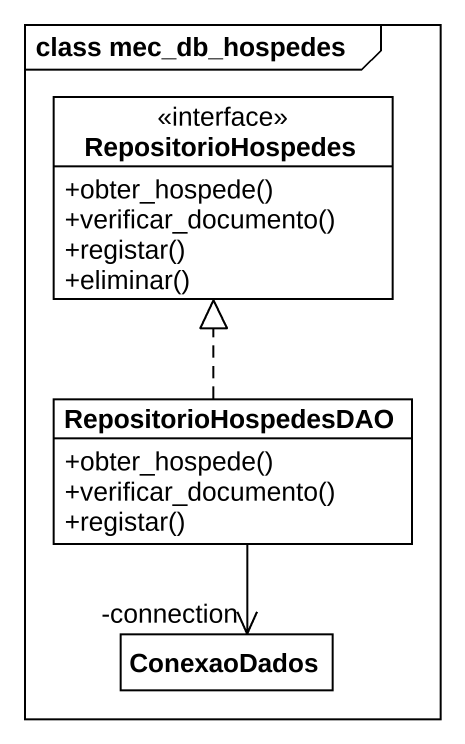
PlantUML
@startuml
mainframe class mec_db_hospedes
hide circle
hide empty members
skinparam classAttributeIconSize 0
interface RepositorioHospedes {
  +obter_hospede()
  +verificar_documento()
  +registar()
  +eliminar()
}
class RepositorioHospedesDAO {
  +obter_hospede()
  +verificar_documento()
  +registar()
}
class ConexaoDados
RepositorioHospedesDAO .up.|> RepositorioHospedes
RepositorioHospedesDAO --> "-connection" ConexaoDados
@enduml
